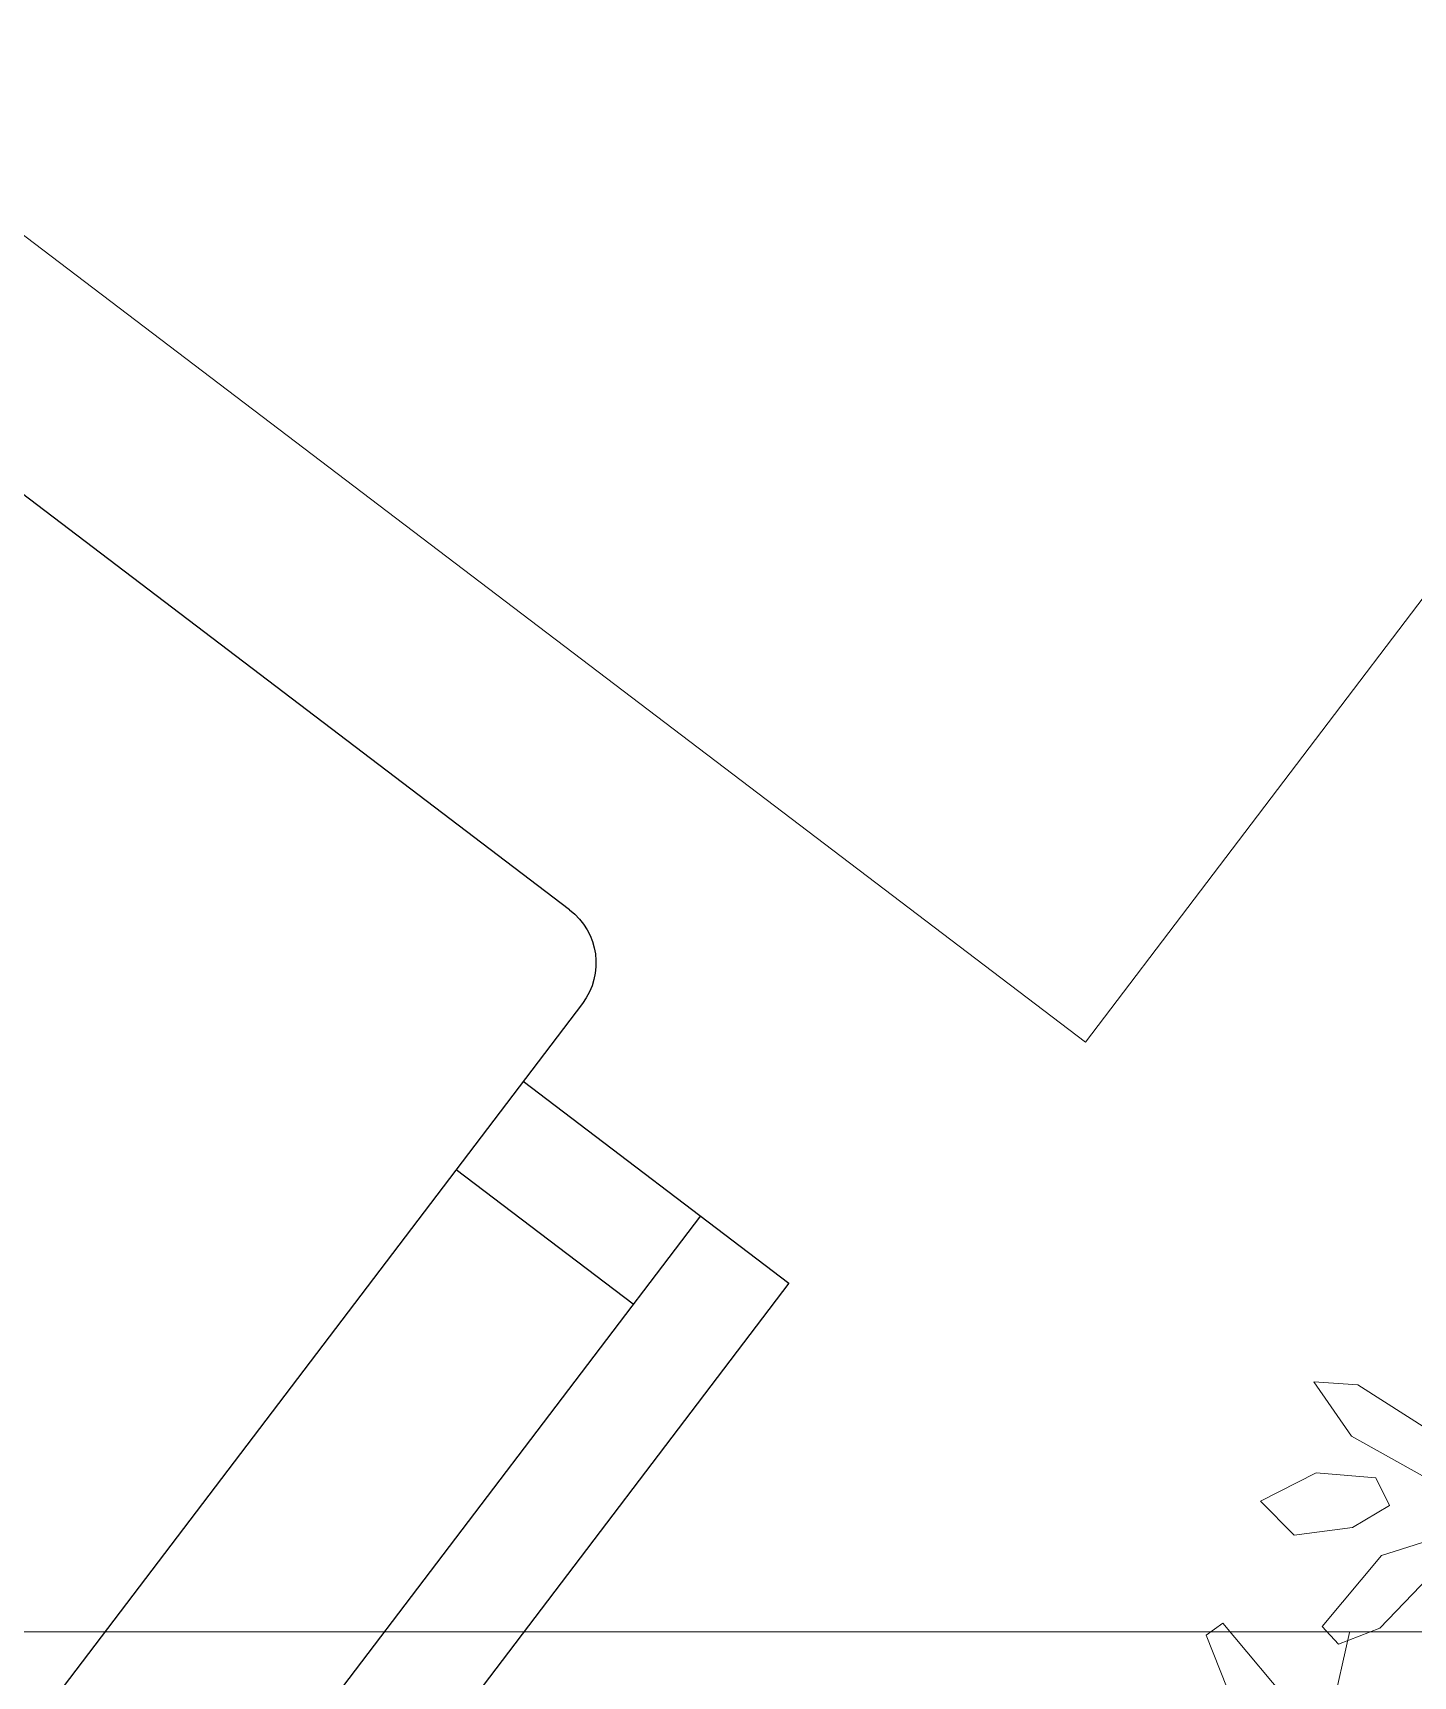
# Model space of a CAD drawing. Header units: millimetres. Extents: x 4980 to 19099, y 3891 to 5773.
# Drawn here: x 7979.42 to 8003.55, y 4319.31 to 4348.03 of the extents above; entities that cross this region are included whole.
import ezdxf

# ---------------------------------------------------------------- set-up
doc = ezdxf.new("R2010")
doc.units = ezdxf.units.MM
doc.linetypes.add('CONTINUA', pattern=[0])
for name, color, linetype, lineweight in [('no3_ahşap gorunus on kalın', 34, 'Continuous', 20), ('no3_tefriş ön kalın', 200, 'Continuous', 25), ('no3_ölçü tefriş', 252, 'Continuous', 0), ('PLAN YAZI', 4, 'Continuous', 9), ('t_tefris ince', 34, 'Continuous', 15)]:
    doc.layers.add(name, color=color, linetype=linetype, lineweight=lineweight)
doc.layers.add('TEFRIS', color=11, linetype='Continuous')

# ---------------------------------------------------------------- blocks, each defined once
blk = doc.blocks.new('SAN-1')
at = {"layer": 'no3_tefriş ön kalın', "linetype": 'CONTINUA'}
for p, q in [((27.5, 2.957), (27.5, 31.957)), ((29.5, 2.957), (29.5, 31.957)), ((23.5, 1.2), (23.5, 28.957)), ((27.5, 4.957), (23.5, 4.957)), ((23.5, 2.957), (29.5, 2.957)), ((22.3, 0), (-22.3, 0))]:
    blk.add_line(p, q, dxfattribs=at)
blk.add_arc((22.3, 1.2), 1.2, 270, 0, dxfattribs=at)
blk = doc.blocks.new('p34')
at = {"color": 68}
for p, q in [((1694.626, -14121.385), (1696.025, -14119.712)), ((1696.025, -14119.712), (1696.316, -14119.918)), ((1694.211, -14121.641), (1693.807, -14119.884)), ((1696.316, -14119.918), (1695.95, -14120.849))]:
    blk.add_line(p, q, dxfattribs=at)
at = {"color": 64}
for p, q in [((1714.03, -14136.513), (1715.299, -14135.697)), ((1715.299, -14135.697), (1716.064, -14135.644)), ((1716.064, -14135.644), (1715.411, -14136.594)), ((1715.411, -14136.594), (1713.702, -14137.561)), ((1714.752, -14137.813), (1714.988, -14137.328)), ((1714.988, -14137.328), (1716.034, -14137.236)), ((1716.034, -14137.236), (1717.007, -14137.729)), ((1715.4, -14138.193), (1714.752, -14137.813)), ((1716.419, -14138.322), (1715.4, -14138.193)), ((1713.956, -14138.391), (1714.894, -14138.684)), ((1714.894, -14138.684), (1715.935, -14139.924)), ((1714.932, -14139.954), (1714.068, -14139.064))]:
    blk.add_line(p, q, dxfattribs=at)
at = {"color": 62}
for p, q in [((1717.007, -14137.729), (1716.419, -14138.322)), ((1715.935, -14139.924), (1715.651, -14140.233)), ((1715.651, -14140.233), (1714.932, -14139.954))]:
    blk.add_line(p, q, dxfattribs=at)

msp = doc.modelspace()

# ---------------------------------------------------------------- linework, layer by layer
at = {"layer": 'no3_ahşap gorunus on kalın', "elevation": -0.527}
msp.add_lwpolyline([(8053.107, 4318.254, -0.065201), (7959.011, 4230.575), (7938.678, 4259.063, 0.065201), (8026.124, 4340.545), (8053.107, 4318.254)], format="xyb", dxfattribs=at)
msp.add_lwpolyline([(8046.048, 4317.6, -0.060082), (7960.161, 4237.57), (7945.637, 4257.92, 0.059807), (8026.774, 4333.523)], format="xyb", close=True, dxfattribs=at)
at = {"layer": 'no3_ahşap gorunus on kalın'}
for radius, start in [(460.24, 292.24163), (495.24, 290.59517)]:
    msp.add_arc((7671.303, 4633.672, -0.527), radius, start, 350.28285, dxfattribs=at)
at = {"layer": 'PLAN YAZI', "color": 154, "elevation": -0.527}
msp.add_lwpolyline([(5277.498, 4320.083), (8065.522, 4320.083, 0.177706), (8252.392, 4388.665, 0.177706)], format="xyb", dxfattribs=at)
at = {"layer": 'PLAN YAZI', "color": 154}
for radius, start, end in [(495.24, 290.59517, 350.25481), (588.235, 287.226616, 350.254812)]:
    msp.add_arc((7671.303, 4633.672, -0.527), radius, start, end, dxfattribs=at)
at = {"layer": 't_tefris ince'}
msp.add_lwpolyline([(7950.05, 4366.693), (7986.353, 4414.464), (8034.124, 4378.161), (7997.821, 4330.39)], close=True, dxfattribs=at)

# ---------------------------------------------------------------- block references
at = {"layer": 'no3_ölçü tefriş', "xscale": -1, "rotation": 0.2328300535295913}
for p in [(9660.425, 18466.955), (9638.856, 18446.721)]:
    msp.add_blockref('p34', p, dxfattribs=at)
at = {"layer": 'TEFRIS', "xscale": -0.9719999999997528, "yscale": 0.9719999999997526, "zscale": 0.9720000000000001, "rotation": 142.7673207712454}
msp.add_blockref('SAN-1', (7971.547, 4345.819), dxfattribs=at)

doc.saveas('drawing.dxf')
